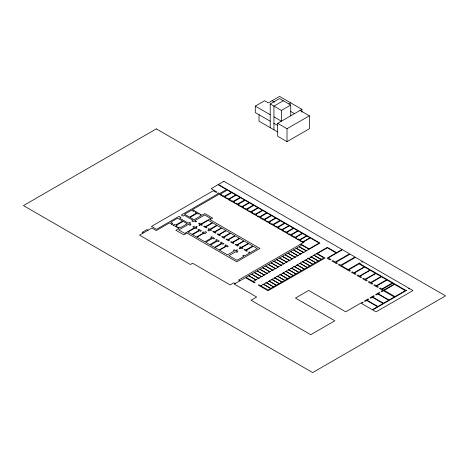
<?xml version="1.0" encoding="UTF-8"?>
<svg xmlns="http://www.w3.org/2000/svg" width="469" height="469" viewBox="0 0 469 469"><rect width="100%" height="100%" fill="white"/><g stroke="black" fill="none" stroke-linecap="round" stroke-linejoin="round"><path stroke-width="0.7" d="M270.214 121.19L255.294 112.572L255.294 106.111L264.622 100.729L268.35 102.881L279.542 96.421L301.925 109.341L301.925 112.214M270.214 127.65L270.214 103.96L279.542 98.572L290.733 105.038L290.733 115.808M283.27 100.729L273.943 106.111L273.943 129.802M288.869 103.96L290.733 102.881M270.214 103.96L281.406 110.42L290.733 105.038M300.06 110.42L309.382 115.808L309.382 128.729L287.005 141.65L277.677 136.268L277.677 123.341L301.925 109.341M277.677 123.341L287.005 128.729L309.382 115.808M220.981 195.192L221.702 194.776L220.43 194.043L227.33 190.056L231.281 192.337L224.381 196.323L223.109 195.591L222.388 196.007M171.443 224.1L172.756 223.344L170.751 222.189L177.657 218.202L182.617 221.063L175.717 225.05L174.62 224.422L173.313 225.179M194.389 210.851L193.439 211.402L191.434 210.247L184.534 214.227L189.494 217.094L196.394 213.108L195.303 212.48L196.253 211.929M225.46 197.777L226.181 197.361L224.909 196.628L231.815 192.642L235.76 194.922L228.86 198.909L227.588 198.176L226.873 198.592M176.045 226.756L177.358 225.999L176.268 225.366L183.168 221.386L187.219 223.725L180.319 227.705L179.228 227.078L177.915 227.834M198.991 213.506L198.041 214.057L196.945 213.43L190.045 217.411L194.096 219.75L201.002 215.769L199.905 215.136L200.855 214.591M229.763 200.263L230.484 199.847L229.212 199.114L236.112 195.127L240.064 197.408L233.163 201.394L231.891 200.662L231.17 201.078M234.242 202.848L234.963 202.432L233.697 201.699L240.597 197.713L244.542 199.993L237.642 203.98L236.37 203.247L235.655 203.663M238.739 205.44L239.46 205.029L238.188 204.296L245.088 200.31L249.039 202.59L242.139 206.571L240.867 205.838L240.146 206.254M243.042 207.925L243.757 207.509L242.491 206.776L249.391 202.796L253.342 205.07L246.436 209.057L245.17 208.324L244.449 208.74M247.544 210.528L248.265 210.112L246.993 209.379L253.893 205.393L257.844 207.673L250.944 211.66L249.672 210.927L248.951 211.343M252.023 213.114L252.744 212.697L251.472 211.965L258.378 207.978L262.323 210.259L255.423 214.245L254.151 213.512L253.436 213.928M256.326 215.599L257.047 215.183L255.775 214.45L262.675 210.464L266.627 212.744L259.726 216.731L258.454 215.998L257.733 216.408M260.805 218.185L261.526 217.768L260.26 217.036L267.16 213.049L271.105 215.33L264.205 219.316L262.933 218.583L262.218 219M265.302 220.776L266.023 220.366L264.751 219.633L271.651 215.646L275.602 217.927L268.696 221.907L267.43 221.175L266.709 221.591M269.605 223.262L270.32 222.845L269.054 222.113L275.954 218.132L279.905 220.407L272.999 224.393L271.733 223.66L271.012 224.076M274.16 225.894L274.881 225.478L273.609 224.745L280.509 220.758L284.46 223.039L277.56 227.025L276.288 226.293L275.567 226.709M278.639 228.479L279.36 228.063L278.088 227.33L284.994 223.35L288.939 225.624L282.039 229.611L280.767 228.878L280.052 229.294M282.942 230.965L283.663 230.549L282.391 229.816L289.291 225.829L293.242 228.11L286.342 232.096L285.07 231.364L284.349 231.78M287.421 233.55L288.142 233.134L286.876 232.401L293.776 228.421L297.721 230.695L290.821 234.682L289.549 233.949L288.834 234.365M291.917 236.147L292.638 235.731L291.366 234.998L298.266 231.012L302.218 233.292L295.312 237.273L294.045 236.546L293.324 236.956M296.22 238.627L296.936 238.211L295.669 237.478L302.569 233.498L306.521 235.778L299.615 239.759L298.348 239.026L297.627 239.442M300.301 240.984L301.022 240.568L300.031 239.999L306.931 236.013L310.003 237.789L303.103 241.769L302.118 241.201L301.397 241.617M302.657 242.344L310.279 237.947L319.137 243.059L309.065 248.875L300.799 244.103M303.971 242.274L238.522 280.057L239.888 280.843M272.079 100.729L274.564 102.166M290.733 111.499L294.462 113.65M255.294 106.111L270.214 114.729M273.943 116.881L281.406 121.19L281.406 110.42M273.943 123.341L277.677 125.499M277.677 131.959L259.023 121.19L259.023 114.729M303.25 242.69L219.246 194.189L192.384 209.696L201.963 215.224L204.789 213.594L212.68 218.149L210.048 219.668L259.914 248.459L236.775 261.819L186.908 233.029L183.784 234.834L175.893 230.279L179.017 228.473L169.444 222.945L156.247 230.56L151.85 228.022L139.51 235.145L190.385 264.516L192.607 263.238L230.132 284.9L233.843 282.76L235.209 283.546M148.069 230.203L146.99 229.581L142.142 232.378L143.221 232.999M287.005 128.729L287.005 141.65M156.318 128.881L23.45 205.592L312.682 372.579L445.55 295.869L156.318 128.881M218.05 184.698L211.144 188.685L216.936 192.026L216.215 192.442L213.266 190.736L151.475 226.41L156.517 229.318L179.029 216.32L180.882 217.393L179.563 218.149L188.245 223.162L189.564 222.406L190.701 223.062L189.388 223.819L190.994 224.751L190.056 225.29L188.45 224.364L178.736 229.974L184.698 233.415L194.412 227.805L192.806 226.879L193.744 226.334L195.344 227.26L196.658 226.504L197.191 226.808L195.878 227.565L196.927 228.174L196.007 228.702L194.916 228.075L188.016 232.055L192.067 234.394L198.967 230.414L197.877 229.781L198.797 229.253L201.465 230.795L200.55 231.323L199.46 230.695L192.56 234.676L196.611 237.015L203.511 233.034L202.42 232.401L203.335 231.874L204.291 232.425L205.604 231.668L206.647 232.266L204.871 233.82L203.781 233.187L196.88 237.173L204.924 241.816L211.83 237.836L210.733 237.203L211.654 236.675L214.644 238.404L213.729 238.932L212.639 238.305L205.739 242.285L209.79 244.625L216.69 240.644L215.599 240.011L216.514 239.483L219.41 241.154L218.495 241.682L217.399 241.054L210.499 245.035L214.55 247.374L221.456 243.393L220.36 242.76L221.28 242.233L223.912 243.751L222.998 244.285L221.907 243.651L215.001 247.638L219.052 249.977L225.958 245.991L224.868 245.363L225.782 244.83L228.397 246.342L227.477 246.87L226.386 246.243L219.486 250.223L227.535 254.872L234.436 250.886L233.345 250.258L234.26 249.725L235.673 250.54L236.986 249.784L237.519 250.094L236.206 250.851L237.842 251.794L236.927 252.322L235.837 251.695L228.931 255.681L236.98 260.324L243.88 256.344L242.79 255.711L243.71 255.183L244.8 255.81L249.678 252.996L248.588 252.363L249.291 251.959L250.382 252.586L257.282 248.605L253.231 246.266L246.331 250.253L247.421 250.88L246.717 251.284L244.044 249.743L244.748 249.338L245.844 249.965L252.744 245.985L248.693 243.646L241.793 247.626L242.883 248.259L242.174 248.664L241.084 248.037L239.77 248.793L239.237 248.482L240.55 247.726L239.542 247.145L240.245 246.735L241.336 247.368L248.242 243.382L244.191 241.043L237.285 245.029L238.381 245.656L237.672 246.067L235.145 244.607L235.848 244.197L236.945 244.83L243.845 240.843L239.794 238.504L232.894 242.491L233.984 243.118L233.275 243.528L230.642 242.004L231.346 241.599L232.436 242.227L239.342 238.246L235.291 235.907L228.385 239.888L229.482 240.521L228.772 240.925L226.105 239.383L226.808 238.979L227.899 239.606L234.799 235.626L230.748 233.286L223.848 237.267L224.938 237.9L224.235 238.305L221.597 236.786L222.306 236.376L223.396 237.009L230.297 233.023L226.246 230.684L219.345 234.67L220.436 235.297L219.732 235.708L217.153 234.219L217.856 233.808L218.947 234.441L225.853 230.455L221.802 228.116L214.896 232.102L215.986 232.73L215.283 233.14L212.65 231.616L213.354 231.211L214.444 231.838L221.345 227.858L217.294 225.519L210.393 229.499L211.484 230.132L210.78 230.537L210.212 230.209L208.898 230.971L207.855 230.367L209.168 229.611L208.107 228.995L208.816 228.591L209.907 229.218L216.807 225.237L212.756 222.898L205.856 226.879L206.946 227.512L206.243 227.916L203.605 226.398L204.314 225.988L205.404 226.621L212.305 222.634L208.254 220.295L201.353 224.282L202.444 224.909L201.734 225.319L200.755 224.751L199.442 225.507L198.909 225.202L200.222 224.446L198.622 223.52L199.331 223.115L200.937 224.041L210.651 218.431L204.689 214.99L194.969 220.6L196.575 221.526L195.872 221.931L194.266 221.005L192.952 221.761L191.809 221.104L193.128 220.348L184.44 215.335L183.127 216.092L181.28 215.025L218.308 193.644L217.628 193.251L218.349 192.841L219.615 193.574L226.515 189.587L218.05 184.698M223.924 181.304L218.419 184.481L319.881 243.059L308.227 249.789L307.852 249.578L308.69 249.092L301.79 245.105L299.181 246.612L306.081 250.598L307.295 250.329L305.425 251.407L305.055 251.191L305.894 250.704L298.993 246.723L296.379 248.23L303.285 252.216L304.492 251.947L302.628 253.02L302.259 252.809L303.097 252.322L296.197 248.336L293.582 249.842L300.482 253.829L301.696 253.559L299.832 254.638L299.457 254.421L300.301 253.934L293.395 249.954L290.786 251.46L297.686 255.447L298.9 255.177L297.035 256.25L296.66 256.039L297.498 255.552L290.598 251.566L287.989 253.078L294.89 257.059L296.103 256.789L294.233 257.868L293.864 257.651L294.702 257.17L287.802 253.184L285.187 254.69L292.093 258.677L293.301 258.407L291.437 259.48L291.067 259.269L291.906 258.782L285.005 254.796L282.391 256.309L289.291 260.289L290.504 260.019L288.64 261.098L288.265 260.881L289.109 260.401L282.203 256.414L279.594 257.921L286.495 261.907L287.708 261.638L285.844 262.716L285.469 262.499L286.307 262.013L279.407 258.026L276.798 259.539L283.698 263.519L284.912 263.25L283.047 264.328L282.672 264.111L283.511 263.631L276.61 259.644L273.996 261.151L280.902 265.137L282.109 264.868L280.245 265.946L279.876 265.73L280.714 265.243L273.814 261.262L271.199 262.769L278.099 266.75L279.313 266.48L277.449 267.559L277.073 267.342L277.918 266.861L271.012 262.875L268.403 264.381L275.303 268.368L276.517 268.098L274.652 269.177L274.277 268.96L275.115 268.473L268.215 264.493L265.606 265.999L272.507 269.98L273.72 269.71L271.856 270.789L271.481 270.572L272.319 270.091L265.419 266.105L262.804 267.611L269.71 271.598L270.918 271.328L269.054 272.407L268.684 272.19L269.523 271.703L262.622 267.723L260.008 269.229L266.908 273.21L268.121 272.946L266.257 274.019L265.882 273.802L266.726 273.321L259.82 269.335L257.211 270.842L264.111 274.828L265.325 274.558L263.461 275.637L263.086 275.42L263.924 274.934L257.024 270.953L254.415 272.46L261.315 276.446L262.529 276.177L260.664 277.249L260.289 277.038L261.127 276.552L254.227 272.565L251.619 274.072L258.519 278.058L259.732 277.789L257.862 278.867L257.493 278.65L258.331 278.164L251.431 274.183L248.816 275.69L255.716 279.676L256.93 279.407L255.066 280.48L254.696 280.269L255.535 279.782L248.629 275.795L246.02 277.302L252.92 281.289L254.134 281.019L253.295 281.506L255.118 282.555L254.515 282.901L245.416 277.654L234.271 284.091L256.654 297.012L251.056 300.242L310.742 334.702L334.831 320.796L295.47 298.073L308.69 290.44L345.735 311.826L362.519 302.136L363.153 302.505L361.476 303.472L372.292 309.716L377.516 306.703L366.699 300.459L365.023 301.426L364.384 301.063L368.118 298.905L368.751 299.275L367.075 300.242L377.891 306.486L383.114 303.472L372.292 297.229L370.616 298.196L369.982 297.833L373.711 295.675L374.344 296.045L372.667 297.012L383.484 303.255L388.707 300.242L377.891 293.999L376.214 294.966L375.575 294.596L379.31 292.445L379.943 292.814L378.266 293.782L389.082 300.025L394.306 297.012L383.484 290.768L381.807 291.736L381.174 291.366L382.851 290.399L379.474 288.453L380.265 287.995L381.942 288.963L392.277 283L387.054 279.981L376.718 285.949L378.401 286.917L377.609 287.374L373.881 285.222L374.672 284.765L376.349 285.732L386.679 279.77L381.461 276.751L371.126 282.719L372.802 283.686L372.017 284.144L368.282 281.992L369.074 281.535L370.75 282.502L381.086 276.54L375.862 273.521L365.533 279.489L367.209 280.456L366.418 280.913L362.689 278.756L363.481 278.305L365.158 279.272L375.487 273.304L370.27 270.291L359.934 276.259L361.611 277.226L360.825 277.683L357.091 275.526L357.882 275.074L359.559 276.042L369.894 270.074L364.671 267.06L354.341 273.028L356.018 273.996L355.226 274.453L351.498 272.296L352.289 271.844L353.966 272.811L364.296 266.843L359.078 263.83L348.743 269.798L350.419 270.765L349.634 271.223L338.389 264.727L339.175 264.276L340.764 265.19L354.986 256.977L350.062 254.128L335.833 262.341L337.416 263.256L336.631 263.713L331.911 260.993L332.703 260.535L335.312 262.042L349.54 253.829L342.452 249.737L328.224 257.95L330.838 259.457L330.047 259.914L327.063 258.19L336.203 252.914L327.344 247.796L317.273 253.612L324.988 258.067L268.057 290.721L258.331 285.111L258.935 284.759L260.758 285.814L261.596 285.328L261.966 285.545L261.127 286.026L268.028 290.012L270.642 288.505L263.742 284.519L262.529 284.789L264.393 283.71L264.768 283.927L263.924 284.413L270.83 288.394L273.439 286.887L266.539 282.907L265.325 283.176L267.189 282.098L267.565 282.315L266.726 282.795L273.626 286.782L276.235 285.275L269.335 281.289L268.121 281.558L269.986 280.48L270.361 280.697L269.523 281.183L276.423 285.164L279.032 283.657L272.131 279.676L270.918 279.946L272.788 278.867L273.157 279.084L272.319 279.565L279.219 283.552L281.834 282.045L274.934 278.058L273.72 278.328L275.584 277.249L275.96 277.466L275.115 277.953L282.021 281.933L284.63 280.427L277.73 276.446L276.517 276.71L278.381 275.637L278.756 275.854L277.918 276.335L284.818 280.321L287.427 278.815L280.526 274.828L279.313 275.098L281.177 274.019L281.552 274.236L280.714 274.723L287.614 278.703L290.223 277.197L283.323 273.21L282.109 273.48L283.98 272.407L284.349 272.618L283.511 273.105L290.411 277.091L293.025 275.584L286.119 271.598L284.912 271.868L286.776 270.789L287.145 271.006L286.307 271.492L293.207 275.473L295.822 273.966L288.922 269.98L287.708 270.25L289.572 269.177L289.948 269.388L289.109 269.874L296.009 273.861L298.618 272.354L291.718 268.368L290.504 268.637L292.369 267.559L292.744 267.776L291.906 268.262L298.806 272.243L301.415 270.736L294.514 266.75L293.301 267.019L295.171 265.946L295.54 266.158L294.702 266.644L301.602 270.631L304.217 269.118L297.311 265.137L296.103 265.407L297.967 264.328L298.337 264.545L297.498 265.026L304.399 269.013L307.013 267.506L300.113 263.519L298.9 263.789L300.764 262.716L301.139 262.927L300.301 263.414L307.201 267.4L309.81 265.888L302.91 261.907L301.696 262.177L303.56 261.098L303.935 261.315L303.097 261.796L309.997 265.782L312.606 264.276L305.706 260.289L304.492 260.559L306.363 259.48L306.732 259.697L305.894 260.184L312.794 264.164L315.408 262.658L308.502 258.677L307.295 258.947L309.159 257.868L309.528 258.085L308.69 258.566L315.59 262.552L318.205 261.045L311.305 257.059L310.091 257.329L311.955 256.25L312.331 256.467L311.486 256.953L318.392 260.934L321.001 259.427L314.101 255.447L312.887 255.716L314.752 254.638L315.127 254.855L314.289 255.335L321.189 259.322L323.798 257.815L316.897 253.829L315.684 254.098L327.344 247.368L336.578 252.697L342.077 249.52L223.924 181.304M355.508 257.381L341.28 265.595L348.156 269.564L359.77 262.863L360.356 263.197L359.612 263.631L405.867 290.334L406.77 290.247L372.667 309.933L376.027 311.873L412.954 290.551L409.601 288.611L408.968 288.98L408.593 288.763L409.226 288.394L362.971 261.69L362.22 262.118L361.64 261.784L362.385 261.35L355.508 257.381M392.653 283.323L382.317 289.285L383.812 290.147L394.142 284.185L392.653 283.323M394.517 284.396L384.181 290.364L394.998 296.607L405.333 290.645L394.517 284.396"/></g></svg>
